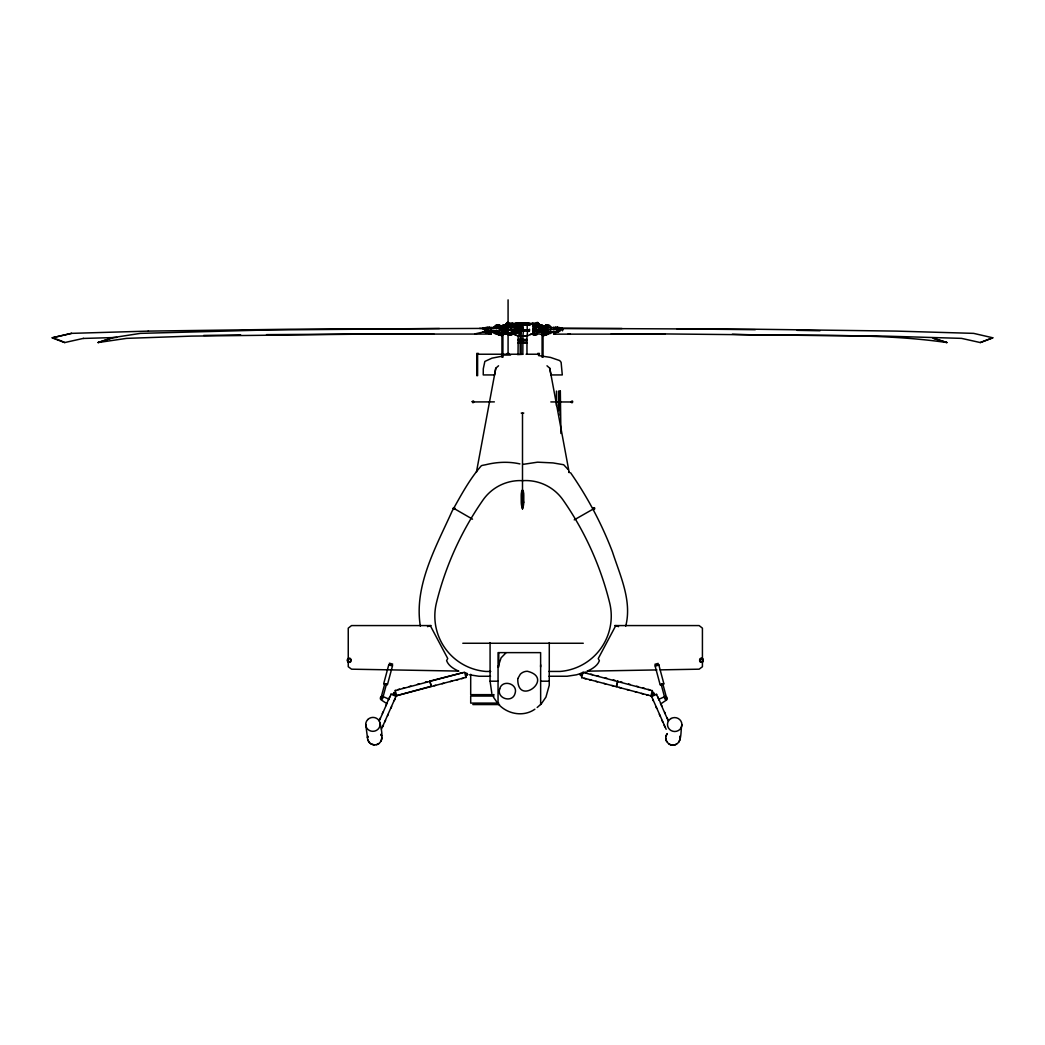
<?xml version="1.0" encoding="UTF-8"?>
<svg xmlns="http://www.w3.org/2000/svg" width="1045" height="1045" viewBox="0 0 1045 1045"><rect width="100%" height="100%" fill="white"/><g stroke="black" fill="none" stroke-linecap="round" stroke-linejoin="round"><path stroke-width="1.5" d="M511.867 331.84L512.311 330.494L515.89 329.07M560.055 415.074L560.238 391.104M549.291 642.623L549.252 685.298L545.947 697.08L541.323 703.847M523.78 502.162L523.78 495.67A106.25 46.202 -1.1 0 0 523.702 493.841M540.618 666.919L540.657 664.855M526.824 330.938L526.837 329.92M539.729 326.576L540.409 326.484A2.208 1.62 69.3 0 1 541.375 326.144L545.046 326.549M558.213 331.657L557.207 330.965L558.304 330.364M557.285 331.108L558.043 330.324M557.573 331.2C557.899 329.449 560.669 331.735 557.952 331.761M490.601 332.075L487.297 332.271A111.841 13.415 13.1 0 1 484.593 331.853M496.884 332.31L493.436 331.448A111.841 25.171 -7.1 0 0 489.674 331.213L488.355 331.644L489.596 330.795A117.066 18.17 -10.6 0 1 496.884 330.442C498.504 332.127 503.585 329.475 500.15 328.404M495.134 332.284L495.474 331.866A1.79 1.319 -69.3 0 0 496.153 332.075L498.465 332.375M495.853 333.107L497.472 333.838M523.388 331.226L522.957 335.576M496.192 327.608L496.571 326.824A1.763 1.306 -69.3 0 1 497.263 326.602L497.459 326.458M540.108 326.484L539.142 326.184M526.171 330.364L525.962 329.671L525.922 330.729M524.485 330.416L524.681 329.854M524.917 330.677L524.799 329.645L524.655 330.821M524.943 330.507L524.903 329.841M510.809 334.1A4.585 2.978 -90 0 1 507.321 333.538L505.662 324.943M536.189 331.147L536.307 330.429M545.947 326.445L543.165 326.549M545.673 334.909A1.972 1.241 -72.1 0 1 545.163 335.066L542.982 335.341L541.715 326.889L543.243 325.909L545.059 326.301L541.911 326.576M498.857 326.994L498.295 327.816L499.223 325.766L502.606 325.766M506.368 326.197L505.662 326.51M500.542 332.388A1.972 1.241 72.1 0 0 502.175 334.309L507.112 332.976L505.793 326.445M515.028 328.352L515.485 333.041L517.432 332.715L519.783 330.651L518.79 328.666L508.784 330.272L507.53 332.676L503.35 333.877M519.195 331.474L518.098 331.761L519.13 331.213A2.521 0.705 -14.6 0 0 518.464 330.925L518.581 331.265M518.176 331.722L517.157 331.644L516.583 329.436L517.889 328.718A2.521 0.705 -14.6 0 1 518.542 328.901M500.96 328.94C499.889 330.233 501.861 327.908 501.548 329.776M500.947 328.848L501.417 329.41L500.45 329.188M653.229 692.626L653.87 692.822L652.916 692.038L652.184 694.677M520.776 332.493L520.684 331.709A1.332 1.006 -90 0 1 520.972 331.004C521.207 329.515 522.644 330.873 522.134 330.181M519.77 330.808L519.887 331.004A1.332 1.006 -90 0 1 520.175 331.709L520.188 332.493L521.181 331.709A1.332 1.006 -90 0 1 521.468 331.004L520.933 330.586L521.755 330.703M554.96 327.999L555.156 327.686M555.653 327.555L556.332 327.359L555.64 327.268M556.423 327.96L555.849 327.882M557.233 327.66L557.468 327.242M557.312 328.065L557.664 328.391M557.534 327.346L559.284 327.673A111.841 26.922 -5 0 1 562.393 328.3L561.335 329.136A117.066 21.2 -9.1 0 1 553.158 329.488C545.777 327.594 547.201 333.682 553.484 331.565A117.066 21.2 -9.1 0 0 557.599 331.409M558.631 330.599L559.558 329.893L560.394 330.599M559.336 328.104L559.402 328.47M558.931 328.234L559.323 327.568L558.657 327.764M559.793 328.052L560.473 327.856M559.924 327.83L559.793 327.764M538.658 330.298L539.651 330.364L536.594 330.115L536.594 331.226L538.306 331.082M537.548 331.03L536.751 330.377M527.581 331.134L527.189 334.922M545.843 328.718L544.419 328.339A1.763 1.306 69.3 0 0 543.727 328.117M526.158 330.56L527.986 330.429L525.988 329.893L525.896 330.703M539.703 326.484L539.573 326.85M505.662 326.197L504.905 326.014L506.511 327.137M379.884 722.526C381.386 729.188 385.762 745.216 373.914 744.85M673.685 745.033C667.664 746.117 663.222 738.083 667.337 733.59M672.928 745.137C682.907 744.615 680.217 731.043 681.889 724.577M541.14 328.652L541.336 327.229L542.394 327.229L541.14 328.652L542.446 334.191M367.605 737.104L367.5 737.861L367.749 736.02L367.644 736.764M381.765 738.919L381.36 740.369M381.804 738.58L381.908 737.835M542.486 326.706L544.014 334.936M482.542 328.718L482.607 328.3A111.841 26.922 5 0 1 485.716 327.673L485.664 328.104M497.093 334.152L498.204 333.825L494.964 333.551A1.972 1.45 -69.3 0 1 493.749 331.879L494.154 331.592M494.52 327.02A1.972 1.45 -69.3 0 1 496.323 325.113L498.818 324.786L501.757 326.144M496.806 333.877L498.047 333.851L497.368 333.891M496.78 327.699L497.276 324.799L498.818 324.786M498.217 325.047L498.596 324.786M498.765 331.84L498.987 332.676M497.786 333.877A1.972 1.45 -69.3 0 0 498.974 335.066L502.88 334.674L500.085 335.314L501.182 335.014M498.204 333.146A1.972 1.241 72.1 0 0 499.837 335.066L500.255 334.936M581.19 676.154L581.804 673.385M654.026 694.102L653.203 693.423L654.026 694.089M518.686 331.213L517.602 329.044L518.49 328.731M527.189 325.335L527.255 330.938M519.182 331.369A2.521 0.705 -14.6 0 0 518.529 331.187L518.842 330.808M498.543 365.789L495.774 368.219L494.598 374.946L483.247 374.933L483.286 368.82L484.854 361.439L491.986 358.148L502.606 356.11M498.896 326.928L501.286 326.589M476.402 472.314L495.774 368.219M505.48 326.576L504.03 326.589A1.79 1.136 72.1 0 0 503.154 327.712L503.311 328.6L505.44 328.679M538.906 333.904L542.838 334.753M541.61 325.439L541.388 324.917M540.213 325.139L541.01 324.786M541.297 324.851L539.52 324.695L543.113 325.87M541.728 326.98L542.002 325.504M543.165 335.458L542.551 335.001L546.026 335.066A1.972 1.45 69.3 0 0 547.214 333.146L546.47 328.535A1.972 1.45 69.3 0 0 544.68 326.628L542.25 326.576M542.982 335.249L542.094 334.687L542.93 333.198M543.387 335.197L542.603 335.314M544.249 325.909L546.117 326.602M544.367 335.51L545.072 334.975L543.047 335.38M521.991 330.769L521.442 330.808M525.844 329.88L525.792 330.547M488.315 330.86L485.337 331.879M546.378 326.98L545.581 325.191L548.677 325.113A1.972 1.45 69.3 0 1 550.48 327.02M546.783 325.047L545.66 325.348L546.744 324.995M490.627 328.652L492.378 327.516M518.973 330.311L519.208 330.573M522.03 330.246L520.867 328.705L520.436 330.952A1.332 1.006 -90 0 1 520.671 331.709L520.723 332.232M581.647 677.761L583.045 672.196M617.765 681.079L616.354 686.63L617.817 681.092M506.642 333.394L505.009 324.786L506.681 333.159M384.756 683.861L381.281 696.819L382.94 697.25L386.415 684.305M625.733 626.125C632.199 600.705 620.142 575.638 612.461 551.904C601.763 523.937 587.656 497.289 570.557 472.719M650.891 696.048L652.393 690.523M551.237 328.848L551.251 329.619M501.025 329.828L501.091 329.07M485.376 330.742L485.638 331.526M652.916 695.212L654.993 694.272M520.933 329.867C521.233 332.65 521.429 328.3 519.887 329.606M520.554 330.886L519.561 330.795M507.347 331.565L506.211 332.976L507.112 332.976M485.076 327.83L485.207 327.764M486.317 327.843L485.638 327.634L486.343 327.764M485.598 328.47L486.147 328.169M485.781 327.568L493.083 328.404M489.373 327.477L488.668 327.359L489.36 327.268M552.178 327.608L549.801 327.398M551.917 327.712L551.42 327.372M485.024 331.644L486.839 331.644C486.617 332.428 486.578 331.474 485.272 330.677M486.892 332.036L486.487 331.618M488.133 332.205L488.485 332.258M489.7 332.336L489.06 332.205M665.952 736.176L667.141 733.864M679.446 740.892L678.688 742.185M679.577 740.578L679.864 739.873M380.929 741.388L381.229 740.696M379.648 719.535L380.367 717.928M382.3 713.578L383.019 711.958M385.696 705.884L386.415 704.278M389.053 698.334L389.772 696.715M379.217 720.998L387.146 703.102M388.453 700.15L391.104 694.167M394.971 694.063L394.932 695.304L392.789 693.867M381.451 729.11L395.99 696.336M382.731 726.719L383.45 725.099M384.887 721.86L385.592 720.24M387.525 715.89L388.244 714.271M390.934 708.21L391.64 706.59M394.278 700.646L394.997 699.04M466.932 674.756L467.716 674.456M542.512 326.732L543.335 326.105M543.844 335.04L544.393 335.197M542.525 333.943L541.637 333.799L540.787 327.777L546.143 325.504M497.159 326.497L497.08 326.615A1.79 1.319 -69.3 0 0 495.657 327.555M502.162 334.988L501.613 335.197M501.966 335.341L502.606 335.066M498.935 328.352C499.797 331.552 500.855 329.279 498.687 328.404M518.542 329.031L516.583 329.436M539.338 326.197L540.095 326.014M518.934 334.936L519.26 331.134M545.986 332.519L545.229 333.394M518.202 335.994L518.033 354.164M526.967 354.164L526.967 335.85M579.884 674.639L580.876 674.73M580.798 674.861L580.759 674.09M487.218 331.461L487.584 330.651M570.23 333.93L568.153 333.877M499.641 327.529A1.972 1.241 72.1 0 1 500.607 325.87L499.98 326.497M502.998 325.504L505.584 324.734L503.416 325.387M507.23 333.473L504.513 333.551A1.972 1.241 72.1 0 1 502.88 331.631L502.018 327.02A1.972 1.241 72.1 0 1 502.945 325.113L504.787 325.139M538.24 329.737L539.063 329.528M538.645 332.336L540.683 331.97M664.424 333.93L884.71 336.111L961.531 338.371L980.262 342.551L992.698 337.77M484.984 331.983L485.638 332.075M485.742 331.552L485.024 332.101M486.395 331.84L487.022 331.957M486.461 332.336L486.461 331.97M489.021 332.571L489.674 332.362M524.982 324.407C523.898 324.015 522.618 322.539 526.171 323.362M545.869 324.917L547.75 324.838M545.477 325.361L546.783 325.191M545.581 334.661L547.854 334.204L546.809 333.917M489.87 328.156L489.4 328.47M490.614 328.104L490.954 327.79M492.443 327.764L490.275 328.391L490.719 327.686M493.318 327.385L492.835 327.999L495.957 327.359M492.835 327.999L493.684 327.555L492.691 327.673A111.841 9.405 -14 0 0 489.125 328.3L487.806 328.718M493.109 327.712L493.423 327.869M493.358 327.634L493.658 327.581M493.58 327.372L492.783 327.751L496.61 328.365M493.958 327.385L494.625 327.477M467.572 674.704L467.233 673.764L466.919 674.77M503.546 326.876L502.318 327.738M538.802 329.462L540.239 329.097M538.737 332.454L539.729 332.284M992.724 337.927L980.328 342.564M559.258 331.33L558.409 331.761M112.612 337.927L98.073 342.551L111.959 337.783L140.422 333.368L265.743 330.011L439.488 328.509M539.782 332.232L540.578 331.774L540.213 329.449L538.606 329.345M499.823 330.194L499.837 328.248M501.522 334.962L502.789 334.661L502.07 333.198M502.345 334.661L506.198 333.838M506.133 333.682L505.101 333.943M490.823 328.652L493.632 327.908M518.006 324.407L519.195 323.767L518.006 323.14M490.771 328.326L491.633 328.404L490.209 328.483A111.841 9.405 -14 0 1 488.577 328.652M540.657 704.421L537.156 707.517M393.743 692.652L394.592 692.312M543.021 330.011L545.555 330.102L545.412 329.227A1.79 1.319 69.3 0 0 543.949 328.091L542.12 328.117M543.256 331.474L545.79 331.578L545.921 332.454A1.79 1.319 69.3 0 1 544.824 333.59L543.609 333.564M538.567 326.98L539.494 326.471M515.969 328.587A2.612 1.698 -90 0 0 516.648 332.519L516.988 332.153M539.978 326.092L535.798 327.843L537.13 334.165M506.511 333.551L505.832 334.034M572.046 401.985L550.833 401.933M504.787 325.191L503.612 324.917M505.035 326.68L504.212 326.928M505.689 330.168L503.585 330.063L503.755 330.952A1.79 1.136 72.1 0 0 505.062 332.075L506.08 332.101L505.231 332.414M518.098 329.149L516.125 329.449M517.157 331.644L518.503 330.899M512.324 326.994L516.622 324.681L530.063 325.322M547.058 333.943L547.58 334.269M517.458 329.306L518.137 329.084M378.904 743.531L377.572 744.288M523.924 323.14L518.829 323.362M519.848 328.313L519.848 327.072M557.886 328.143L557.325 328.352A117.066 21.2 -9.1 0 1 562.471 328.718M559.245 327.621L557.181 328.052M499.549 325.478L498.256 324.995M499.797 335.014L496.754 333.616M499.784 334.792L500.999 335.497M500.268 325.962L499.667 326.536L501.887 325.87L497.067 326.837M504.226 325.06L503.546 325.152M501.26 326.236L500.241 326.184M542.525 326.484L544.785 326.562L543.831 326.301M516.387 329.11L517.223 328.587A1.476 0.967 -90 0 0 516.818 330.834A1.476 0.967 -90 0 0 518.333 330.873A1.476 0.967 -90 0 0 517.954 328.6M517.092 331.84L518.163 331.187M550.689 329.306L550.179 330.599L551.028 331.383M588.831 670.498C593.051 668.304 597.688 665.404 599.399 660.701L598.223 658.598L615.152 626.778L615.871 625.576L618.562 626.647M513.565 326.458L514.689 325.805M530.311 334.465L531.435 333.799M503.167 331.2L504.539 331.879A1.763 1.11 72.1 0 0 505.153 332.088L506.525 332.101M594.069 508.549L574.227 519.874M505.806 653.034L501.104 657.827L498.06 666.919L498.752 666.919L498.752 652.629M534.883 709.189C523.414 717.327 506.995 714.153 498.06 703.755M531.5 334.165C526.171 336.777 518.829 336.777 513.5 334.165M526.993 323.14L525.805 323.767L526.993 324.407M521.481 330.586L521.128 329.345M498.739 325.152L498.178 324.681L499.131 324.917M524.603 323.14L524.982 323.14M542.877 332.558L544.419 332.48L542.864 332.48M545.96 329.88C543.348 329.149 540.722 332.036 544.275 331.605M587.408 671.164L588.923 670.459M495.709 331.827L495.761 331.879A1.763 1.306 -69.3 0 0 496.388 332.088L499.144 331.565M545.007 335.066L544.001 335.497M580.772 674.103L579.897 674.652M539.024 332.01L540.578 331.774M651.453 696.584L656.691 694.298M516.857 332.428L516.661 332.375A2.612 1.698 -90 0 0 519.012 330.677A2.782 1.816 90 0 1 516.517 332.676A2.782 1.816 90 0 1 515.786 328.496M508.327 327.816C504.683 331.97 516.348 328.966 517.04 328.339C520.214 321.677 492.665 331.879 520.514 325.766A2.208 1.398 72.1 0 1 522.356 327.908L522.748 330.455L521.716 330.795M427.509 626.634L430.187 625.576L430.906 626.778L447.743 658.533L446.581 660.623C448.514 665.822 453.7 668.813 458.468 671.086M376.553 744.706L377.271 744.419M675.501 744.615L674.025 744.994M675.801 744.471L676.52 744.184M486.199 331.761L487.78 331.291M553.04 327.464L557.089 328.483A111.841 26.922 -5 0 0 561.269 328.718L562.393 328.3M540.213 329.449L538.332 329.854M520.018 324.407C521.298 322.539 522.644 324.538 518.829 324.185M523.728 324.263L522.435 324.159M537.104 327.66A3.318 2.168 -90 0 1 538.776 326.824L539.481 326.771M52.276 337.927L64.672 342.564L83.469 338.371M555.404 333.877L553.615 333.93L558.2 331.252A157.142 102.266 -90 0 1 561.596 329.802L562.941 329.306L562.497 330.86M508.249 327.372L506.577 326.118M513.709 326.928L511.632 327.503L510.887 326.602M501.26 335.51L502.292 335.027M520.018 329.88L520.684 330.311L519.874 330.533M585.605 672.026L576.5 674.809L567.108 676.246L549.043 676.246M546.012 331.422L544.915 331.605M553.902 332.388L550.506 332.532M539.782 332.062L539.207 332.036A1.502 1.11 69.9 0 1 538.697 329.175M490.902 327.673L490.549 328.352L491.189 327.973M497.08 327.542L498.034 327.608M933.577 338.528L946.927 342.551L932.414 337.77M491.725 332.114L493.005 331.683M503.154 330.259L504.226 330.089M397.831 689.648L399.517 689.164M402.952 688.25L404.65 687.767M409.248 686.526L410.946 686.043M417.36 684.318L419.045 683.835M425.328 682.137L427.026 681.667M395.258 690.536L464.607 672.209M431.245 686.238L396.669 695.67L465.926 677.369M654.888 664.28L658.232 663.392M655.032 665.717L658.768 664.711M660.936 684.553L663.131 683.992M660.388 684.971L663.81 684.07M429.887 681.105L463.026 672.627M434.028 685.742L435.739 685.298M442.035 683.691L443.746 683.247M450.186 681.614L451.884 681.157M456.508 679.995L458.206 679.55M461.655 678.675L463.353 678.231M490.941 327.986L490.601 328.287M52.302 337.77L71.178 333.42M541.441 325.139L540.474 325.178L542.055 325.113A1.972 1.241 -72.1 0 1 542.76 325.504M544.053 326.131L544.798 326.223M543.7 335.497L542.655 334.661M581.529 673.633L580.628 673.476M52.42 337.744L71.609 333.368M510.482 326.04L512.011 332.428L506.734 333.943M466.971 673.293L465.77 673.084L466.423 675.893M521.233 323.349L522.578 323.375M523.597 324.29L522.422 324.159M493.436 331.448L496.989 330.442M514.963 326.589L519.339 326.144A2.208 1.398 72.1 0 1 520.292 326.589M491.124 332.192L491.568 332.205M498.217 325.191L498.883 325.008M533.054 323.375L527.634 323.362M507.4 322.709L506.054 323.767L507.491 324.825M537.509 324.825L538.946 323.767L537.457 322.709M557.129 328.483L553.04 329.488M509.529 323.375C495.826 324.329 523.845 324.394 517.079 324.198M528.953 323.218L526.811 323.388M503.285 328.692L506.015 328.404M523.036 464.359L537.574 462.177L553.04 462.922L563.673 464.738L568.153 469.571M553.432 332.205L553.876 332.192M520.397 323.14L517.98 323.388M515.903 324.329L516.857 324.211M524.721 324.329L527.02 324.159M490.092 331.879L490.85 331.774M98.073 342.551L126.589 338.371L191.692 336.111L379.805 333.93M485.742 327.673L487.375 327.372M528.078 323.323L528.966 323.205L527.921 323.349M487.388 331.33L485.442 331.592M485.899 331.722L486.317 331.552M523.663 323.362L522.422 323.375M556.528 332.375L557.703 332.271L553.367 331.565M554.621 327.947L555.274 327.96M557.194 327.581L557.899 327.464M558.709 328.378L559.415 328.248M526.171 324.185L524.59 324.277M380.445 334.1L491.294 334.06L488.08 331.853M504.774 330.089L506.289 329.867M487.192 327.555L491.477 327.359M517.575 354.608L522.774 354.307M553.628 332.571L554.647 332.532M148.181 331.108L290.249 329.227L488.564 328.404M71.373 333.368L148.429 331.108M83.221 338.449L116.831 337.47M587.055 671.177L656.9 669.923M660.153 669.871L699.131 669.179L702.423 666.736L702.423 628.163L699.131 625.576L614.669 625.576M203.644 335.445L240.65 334.922M266.527 334.635L380.576 333.93M611.025 334.152L664.973 334.1M664.555 334.1L554.177 334.152M507.152 322.474L508.157 322.474M536.843 322.474L537.848 322.474M520.723 322.709L521.651 323.14M537.992 322.709L536.777 323.14M516.047 323.218L516.922 323.323L511.945 323.375M528.457 324.277C520.475 324.29 549.67 324.433 535.471 323.375M517.575 324.407L527.425 324.407M507.008 324.825L508.301 324.407M507.152 325.073L508.157 325.073M536.843 325.073L537.848 325.073M543.518 325.766L545.777 325.766M498.321 325.87L499.81 325.87M545.19 325.87L546.679 325.87A1.972 1.45 69.3 0 1 548.481 327.777M479.55 328.404L489.204 328.718M557.455 328.404L621.984 328.509M521.168 332.232L520.279 332.493M520.175 332.532L521.181 332.532M499.34 332.976L497.995 332.101M541.846 333.081L544.602 333.603M503.363 334.191L501.848 333.603M498.465 334.309L496.976 334.309A1.972 1.45 -69.3 0 1 496.127 333.904M542.825 334.309L541.545 334.309L543.504 334.191L542.995 333.603M546.535 334.309L548.024 334.309A1.972 1.45 69.3 0 0 549.213 332.388M517.197 335.85L527.803 335.85M518.006 339.468L526.993 339.468M518.137 339.821L526.863 339.821M518.398 340.187L526.602 340.187M518.398 342.185L526.602 342.185M518.137 342.551L526.863 342.551M518.006 342.904L526.993 342.904M478.427 353.406L476.781 353.406L476.781 375.651L477.604 375.651L477.604 354.229L518.268 354.229M537.731 353.406L539.377 353.406L539.377 354.229M526.079 354.229L538.554 354.229M503.964 355.052L510.548 355.052M494.363 401.881L473.202 401.933M521.22 413.062L523.767 413.062M431.128 625.576L351.538 625.576L348.246 628.163L348.246 666.71L351.538 669.179L458.742 671.086M462.804 643.263L583.267 643.263M490.758 671.439L485.925 671.452A55.542 55.542 0 0 1 436.444 602.795A308.876 308.876 0 0 1 483.012 500.006A45.431 45.431 0 0 1 519.169 480.596L521.755 480.635M548.86 671.439L560.159 671.439A55.542 55.542 0 0 0 609.64 602.782A308.863 308.863 0 0 0 563.059 500.006A45.431 45.431 0 0 0 523.036 480.648M490.536 676.259L478.976 676.259L469.571 674.822M490.079 642.623L490.079 681.196L498.06 681.196M540.618 681.196L549.291 681.196M494.024 694.651L470.694 694.651L470.694 674.299M494.024 696.061L470.694 696.061L470.694 703.089L498.739 703.089M472.823 704.565L499.51 704.565M380.027 334.1L433.975 334.152M558.017 328.404L754.751 329.227L896.571 331.108L973.626 333.368L992.58 337.744M517.745 329.88L517.366 329.92M517.732 330.677L518.829 330.677L517.902 330.651M538.632 331.043L539.612 331.069L538.737 331.056M676.977 328.861L755.274 329.697M518.189 323.388L515.903 323.205L516.622 323.31M732.349 334.23C803.814 336.843 875.997 332.375 946.927 342.551M527.02 323.388L524.721 323.205M517.98 324.159L520.279 324.329M797.152 330.338L819.933 330.756M498.008 326.589L498.818 326.68M553.523 327.359L557.808 327.555M518.49 329.933L518.673 329.906M496.088 332.571L491.163 332.401M536.947 330.285L537.679 330.311M500.607 335.197L501.731 335.445M491.372 332.571L487.297 332.271M485.22 331.722L485.089 331.461A111.841 13.415 13.1 0 0 484.096 331.369M559.402 330.024L557.808 330.481L559.271 330.638M550.728 331.931L551.185 331.918A1.972 1.45 69.3 0 1 550.036 333.551M487.101 327.464L487.806 327.581M484.527 327.856L485.233 327.973M485.585 328.248L486.291 328.378M540.213 325.191L540.814 324.786M521.429 323.323L521.024 322.709M490.823 334.152L483.038 331.801M373.587 744.811L372.111 744.432M538.436 355.548L550.493 357.416L559.702 360.577L561.113 362.301L562.288 374.933L550.937 374.946L549.761 368.219L546.992 365.789M374.685 744.954L371.093 744.001L369.133 742.29M542.355 329.253L543.909 329.253L542.316 329.449M486.539 331.644L490.693 332.31M551.042 327.385L550.375 327.477M52.603 337.744L55.006 338.554M520.292 324.342L521.507 324.094L521.024 324.825M517.863 326.863L518.503 327.79L517.811 328.287M551.956 331.774L553.275 332.114M585.67 672.875L587.381 673.32M590.817 674.182L592.528 674.639M597.139 675.801L598.85 676.259M605.29 677.891L606.988 678.336M613.297 679.929L614.996 680.386M583.005 672.379L652.354 690.719M581.686 677.552L650.944 695.865M584.259 678.414L585.958 678.858M589.406 679.733L591.104 680.177M595.728 681.34L597.427 681.771M603.866 683.43L605.577 683.874M611.874 685.468L613.572 685.925M389.38 663.209L392.711 664.111M388.844 664.529L392.567 665.534M384.482 683.809L386.676 684.37M383.802 683.887L387.225 684.788M620.586 681.849L622.284 682.32M628.554 684.018L630.253 684.501M636.666 686.225L638.364 686.709M642.962 687.95L644.66 688.42M648.096 689.347L649.781 689.818M619.084 687.362L620.782 687.845M627.052 689.53L628.75 690.013M635.164 691.751L636.862 692.221M641.46 693.462L643.158 693.945M646.581 694.86L648.279 695.343M509.477 333.185L508.406 332.754A4.585 3.488 90 0 0 512.742 334.322A4.585 3.488 90 0 0 514.728 329.175M490.209 328.483L491.085 328.744M558.213 330.507L559.127 330.52M519.927 463.915C508.98 461.446 497.342 461.942 486.474 464.555C484.802 464.999 482.894 465.143 481.405 465.678C469.492 479.224 460.976 495.408 452.145 511.044C436.078 546.875 413.781 585.67 420.338 626.138M482.607 328.3L483.73 328.718M394.292 693.162L393.678 694.011L394.396 693.253M56.639 339.181L58.259 339.808M59.069 340.121L60.976 340.879M371.093 744.001L371.798 744.288M670.041 744.458L668.709 743.713M670.341 744.602L671.06 744.889M61.341 341.036L64.738 342.551M515.799 334.936L513.565 333.799M390.921 694.115L396.159 696.414M559.859 330.207L557.39 330.677L560.211 330.69M559.023 330.298L559.441 330.56M454.144 508.549L472.523 519.156M485.494 331.2L486.461 331.5M514.258 333.799L515.381 334.452M558.722 330.651L559.375 330.782M368.924 742.002L368.167 740.709M495.918 333.551L495.918 333.473A1.972 1.45 -69.3 0 1 495.761 332.885M369.603 742.877L367.735 739.703L365.724 724.394M474.77 333.93L486.029 331.383L485.324 330.899M518.934 325.335L519.313 326.458M493.423 697.08L498.047 703.847L498.06 664.855M657.841 696.897L658.559 698.517M661.198 704.461L661.903 706.054M664.594 712.141L665.312 713.748M667.246 718.098L667.964 719.718M656.508 694.35L659.16 700.32M660.466 703.285L668.395 721.181M652.642 694.246L652.929 694.912M651.623 696.519L666.148 729.292M652.616 699.223L653.334 700.829M655.96 706.773L656.678 708.392M659.369 714.453L660.087 716.073M662.007 720.423L662.726 722.043M664.163 725.282L664.881 726.889M666.253 740.552L665.848 739.102M666.383 740.866L666.684 741.571M381.242 734.975L380.942 734.282L381.66 735.994L381.36 735.301M367.735 739.703L368.036 740.396M568.976 471.961L569.212 472.693L549.761 368.219M545.843 328.6L545.464 327.934A1.737 1.28 69.3 0 0 545.046 327.751M491.816 693.318L490.079 681.196M429.795 680.909L431.285 686.447L429.848 680.896M395.219 690.34L396.721 695.879M662.857 684.031L666.331 697.002L664.659 697.433L661.198 684.488M517.693 328.927L517.628 325.766M516.321 329.332L516.948 331.748M464.698 672.575L465.966 677.578M522.957 324.681L523.401 330.129M505.884 328.613L506.159 330.089M504.291 332.467L504.565 333.943M524.485 330.233L524.629 330.69M540.396 329.266L540.787 331.801M679.968 736.947L679.864 736.202L680.112 738.044L680.008 737.287M665.704 738.018L665.809 738.763M560.917 433.479L560.329 391.104L558.553 391.104L558.553 410.685M556.449 391.104L556.449 405.721M543.047 333.237L543.047 357.285M542.094 333.237L542.094 357.285M540.657 704.513L540.618 652.629L498.06 652.629L498.06 663.81M537.914 324.407L536.777 324.407M536.072 323.14L532.454 323.14M526.85 323.14L526.066 323.14M524.276 324.825L524.276 322.709L523.506 323.14M522.905 335.576L522.84 354.164M522.5 413.062L522.5 509.059M521.155 354.085L521.155 333.237L520.175 333.172L520.201 354.085M520.88 322.709L520.723 324.825M519.091 323.14L518.15 323.14M512.546 323.14L508.928 323.14M508.902 353.406L508.902 354.229M508.301 323.14L507.086 323.14M508.079 299.863L508.079 327.046M508.079 333.446L508.079 354.229M507.256 353.406L507.256 354.229M502.906 333.237L502.906 357.285M501.953 334.844L501.953 357.285M523.754 502.175A109.163 46.411 -1.1 0 1 523.062 507.086A76.599 32.565 0.9 0 1 522.5 508.706L522.108 507.622A106.538 45.301 0.9 0 1 521.246 502.162L521.207 495.657A104.226 45.327 0.9 0 1 521.442 492.639M523.049 490.379A90.536 39.37 -1.1 0 1 523.636 493.24M521.546 492.051A83.156 36.157 0.9 0 1 521.951 490.353M700.555 662.256A1.803 1.79 0 0 1 700.189 659.434A1.803 1.79 0 0 1 703.024 659.8A1.803 1.79 0 0 1 701.926 662.439M348.312 662.256A1.803 1.79 0 0 1 347.933 659.434A1.803 1.79 0 0 1 350.767 659.8A1.803 1.79 0 0 1 349.683 662.439M537.091 333.864A4.311 2.808 90 0 1 532.885 330.129A4.311 2.808 90 0 1 537.091 326.406M537.169 334.1A4.585 2.978 -90 0 1 533.264 332.832A4.585 2.978 -90 0 1 533.681 326.719A4.585 2.978 -90 0 1 537.679 326.719M537.914 334.1A4.585 2.978 -90 0 1 533.89 332.558A4.585 2.978 -90 0 1 534.753 326.327A4.585 2.978 -90 0 1 538.841 327.438M537.509 333.015A3.318 2.168 -90 0 1 534.674 332.088A3.318 2.168 -90 0 1 534.975 327.66A3.318 2.168 -90 0 1 537.875 327.66M536.568 331.487A3.318 2.168 -90 0 1 536.568 328.783M550.127 331.644A2.599 1.698 -90 0 1 547.88 332.127A2.599 1.698 -90 0 1 547.332 328.744A2.599 1.698 -90 0 1 549.474 327.555M541.205 326.602A2.208 1.62 69.3 0 1 542.394 325.766M509.686 326.406A4.311 3.266 -90 0 1 512.951 326.406M514.597 330.129A4.311 3.266 -90 0 1 512.337 334.23A4.311 3.266 -90 0 1 508.68 332.663M508.993 326.719A4.585 3.488 90 0 1 513.657 326.719M514.166 330.129A4.585 3.488 90 0 1 511.763 334.491A4.585 3.488 90 0 1 507.87 332.832M508.353 326.719A4.585 3.488 90 0 1 513.5 327.438M513.16 329.436A3.318 2.521 90 0 1 512.168 332.819A3.318 2.521 90 0 1 509.424 333.015M510.43 326.824A3.318 2.521 90 0 1 512.377 327.66M510.13 333.015A3.318 2.521 90 0 1 507.609 333.015M510.914 332.088A3.318 2.521 90 0 1 510.561 332.597M490.732 331.409A117.066 18.17 -10.6 0 1 488.276 331.226M490.889 332.258A111.841 25.171 -7.1 0 1 488.355 331.644M499.223 327.621A2.599 1.972 -90 0 1 501.77 328.6A2.599 1.972 -90 0 1 501.3 332.023A2.599 1.972 -90 0 1 498.661 331.774M490.418 328.652A117.066 18.17 -10.6 0 1 494.076 328.47M497.329 327.581A1.972 1.241 72.1 0 1 498.269 326.628M518.333 328.613A1.502 0.98 -90 0 1 518.398 331.187M517.993 330.873A1.476 0.967 -90 0 1 516.543 330.991A1.476 0.967 -90 0 1 516.661 328.77M535.314 333.864A4.311 3.266 90 0 1 532.049 333.864M532.663 326.04A4.311 3.266 90 0 1 535.314 326.406M532.597 325.766A4.585 3.488 -90 0 1 536.007 326.719M535.419 334.1A4.585 3.488 -90 0 1 531.931 334.1M532.571 326.158A4.585 3.488 -90 0 1 536.647 326.719M536.046 334.1A4.585 3.488 -90 0 1 532.571 334.1M555.835 331.853A111.841 25.171 7.1 0 1 554.111 332.258M544.393 325.87A1.972 1.241 -72.1 0 1 545.268 326.615M546.561 333.877A1.972 1.241 -72.1 0 1 546.012 334.661M509.346 332.78A2.782 2.116 -90 0 1 508.04 332.78M507.909 326.406A4.311 2.808 -90 0 1 510.718 326.406M510.718 333.864A4.311 2.808 -90 0 1 507.439 333.329M507.321 326.719A4.585 2.978 -90 0 1 511.318 326.719M510.065 334.1A4.585 2.978 90 0 1 507.086 334.1M506.577 326.719A4.585 2.978 90 0 1 510.574 326.719M487.871 328.483A111.841 26.922 5 0 1 485.102 328.652M483.522 328.652A117.066 21.2 9.1 0 1 487.754 328.417M529.057 329.985C529.266 334.426 530.155 326.994 529.057 329.985M529.083 330.246L529.24 331.174L529.083 330.246M518.673 326.837C519.091 329.671 520.436 325.713 518.673 326.837M520.279 326.837C520.723 329.697 521.977 325.648 520.279 326.837M381.438 698.112C382.522 701.234 383.842 695.839 381.438 698.112M453.23 508.236C454.405 511.893 456.077 505.662 453.23 508.236M472.209 401.58C473.372 405.238 475.044 399.007 472.209 401.58M517.771 678.623C517.092 707.491 555.404 678.087 527.346 671.269A10.045 9.967 -90 0 0 520.332 674.182L517.771 678.623M571.145 401.633C572.307 405.29 573.979 399.046 571.145 401.633M593.181 508.34C594.357 511.985 596.029 505.754 593.181 508.34M664.581 698.256C665.521 701.43 667.076 696.088 664.581 698.256M499.719 688.838C496.388 698.569 512.455 703.416 515.054 693.449C518.385 683.73 502.318 678.884 499.719 688.838M497.942 324.969L497.472 327.686L498.008 324.877M388.74 664.907L383.763 683.482L387.499 684.462L392.476 665.913L388.74 664.907M388.727 699.066L386.728 703.585L381.164 699.876A1.92 1.92 0 0 1 382.692 696.414L388.727 699.066M367.853 719.469L366.704 720.906A7.028 6.884 -7.5 0 0 367.814 729.319L369.303 730.416A7.276 7.132 -7.5 0 0 377.99 729.266L379.139 727.816A7.028 6.884 -7.5 0 0 378.042 719.417L376.553 718.32A7.276 7.132 -7.5 0 0 367.853 719.469M671.06 718.503L669.571 719.6A7.028 6.884 7.5 0 0 668.46 727.999L669.623 729.449A7.276 7.132 7.5 0 0 678.309 730.586L679.799 729.488A7.028 6.884 7.5 0 0 680.909 721.089L679.759 719.639A7.276 7.132 7.5 0 0 671.06 718.503M666.449 700.059L660.897 703.781L658.886 699.249L664.92 696.597A1.92 1.92 0 0 1 666.449 700.059M505.858 327.594L504.343 327.738L505.832 327.608M506.459 330.821L504.944 330.965L506.459 330.756M658.872 665.09L655.137 666.083L660.113 684.658L663.849 683.652L658.872 665.09M527.425 323.14L517.575 323.375L527.425 323.14M541.467 325.465L540.448 325.243L541.375 325.491M488.551 332.192L487.884 332.114L488.577 332.153M700.555 661.459A1.803 1.79 0 0 0 703.259 659.891A1.803 1.79 0 0 0 700.555 658.337A1.803 1.79 0 0 0 700.555 661.459M348.312 661.459A1.803 1.79 0 0 0 351.016 659.891A1.803 1.79 0 0 0 348.312 658.337A1.803 1.79 0 0 0 348.312 661.459M538.266 330.168A1.476 1.084 69.9 0 0 539.912 331.918A1.476 1.084 69.9 0 0 540.043 329.528A1.476 1.084 69.9 0 0 538.266 330.168"/></g></svg>
